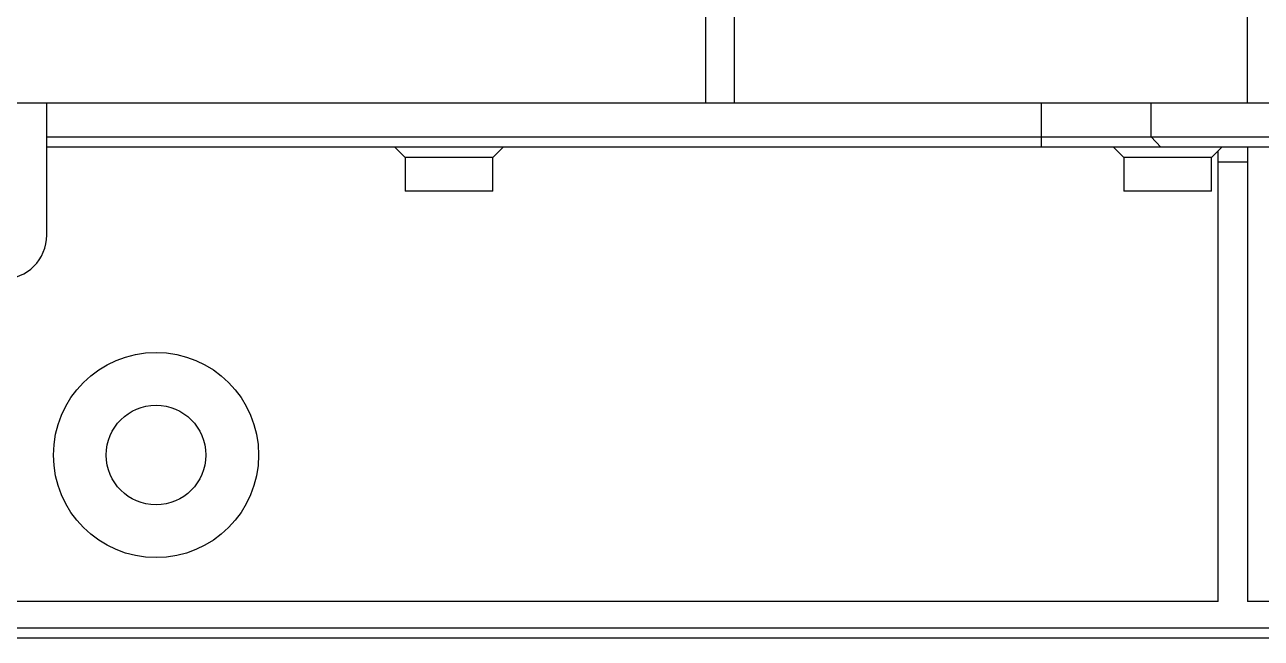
# Model space of a CAD drawing. Header units: millimetres. Extents: x -2889 to 8174, y 2447 to 8478.
# Drawn here: x 2697.51 to 2705.95, y 3456.07 to 3460.25 of the extents above; entities that cross this region are included whole.
import ezdxf

# ---------------------------------------------------------------- set-up
doc = ezdxf.new("R2010")
doc.units = ezdxf.units.MM

msp = doc.modelspace()

# ---------------------------------------------------------------- linework, layer by layer
at = {"color": 7, "linetype": 'Continuous', "lineweight": 25}
for p, q in [((2702.1587, 3462.9195), (2702.1587, 3459.7195)), ((2705.8587, 3459.7195), (2705.8587, 3462.9195)), ((2702.3587, 3459.7195), (2702.3587, 3460.9195)), ((2702.1587, 3459.7195), (2697.2087, 3459.7195)), ((2697.6625, 3458.8195), (2697.6625, 3459.7195)), ((2704.4523, 3459.7195), (2702.1587, 3459.7195)), ((2704.4523, 3459.4895), (2704.4523, 3459.7195)), ((2705.2023, 3459.7195), (2704.4523, 3459.7195)), ((2705.2023, 3459.4895), (2705.2023, 3459.7195)), ((2705.8587, 3459.7195), (2705.2023, 3459.7195)), ((2707.8587, 3459.7195), (2705.8587, 3459.7195)), ((2697.6625, 3459.4895), (2704.4523, 3459.4895)), ((2704.4523, 3459.4895), (2705.2023, 3459.4895)), ((2704.4523, 3459.4195), (2704.4523, 3459.4895)), ((2705.2023, 3459.4895), (2706.2887, 3459.4895)), ((2705.2679, 3459.4195), (2705.2023, 3459.4895)), ((2704.4523, 3459.4195), (2697.6625, 3459.4195)), ((2700.0387, 3459.4195), (2700.1087, 3459.3495)), ((2700.7087, 3459.3495), (2700.7787, 3459.4195)), ((2705.2679, 3459.4195), (2704.4523, 3459.4195)), ((2704.9447, 3459.4195), (2705.0147, 3459.3495)), ((2706.0487, 3459.4195), (2705.2679, 3459.4195)), ((2705.6147, 3459.3495), (2705.6847, 3459.4195)), ((2705.6587, 3459.3195), (2705.6587, 3459.3935)), ((2705.8587, 3459.4195), (2705.8587, 3459.3195)), ((2700.1087, 3459.3495), (2700.1087, 3459.1195)), ((2700.7087, 3459.3495), (2700.1087, 3459.3495)), ((2700.7087, 3459.1195), (2700.7087, 3459.3495)), ((2705.0147, 3459.3495), (2705.0147, 3459.1195)), ((2705.6147, 3459.3495), (2705.0147, 3459.3495)), ((2705.6147, 3459.1195), (2705.6147, 3459.3495)), ((2705.6587, 3456.3195), (2705.6587, 3459.3195)), ((2705.6587, 3459.3195), (2705.8587, 3459.3195)), ((2705.8587, 3459.3195), (2705.8587, 3456.3195)), ((2700.7087, 3459.1195), (2700.1087, 3459.1195)), ((2705.6147, 3459.1195), (2705.0147, 3459.1195)), ((2705.6587, 3456.3195), (2685.6587, 3456.3195)), ((2707.1587, 3456.3195), (2705.8587, 3456.3195)), ((2707.3387, 3456.0695), (2685.6587, 3456.0695))]:
    msp.add_line(p, q, dxfattribs=at)
at = {"color": 8, "linetype": 'Continuous', "lineweight": 25}
msp.add_line((2685.6587, 3456.1395), (2707.3387, 3456.1395), dxfattribs=at)
at = {"color": 7, "linetype": 'Continuous', "lineweight": 25}
for radius in [0.7, 0.34]:
    msp.add_circle((2698.4087, 3457.3195), radius, dxfattribs=at)
msp.add_arc((2697.3625, 3458.8195), 0.3, 270, 0, dxfattribs=at)

doc.saveas('drawing.dxf')
